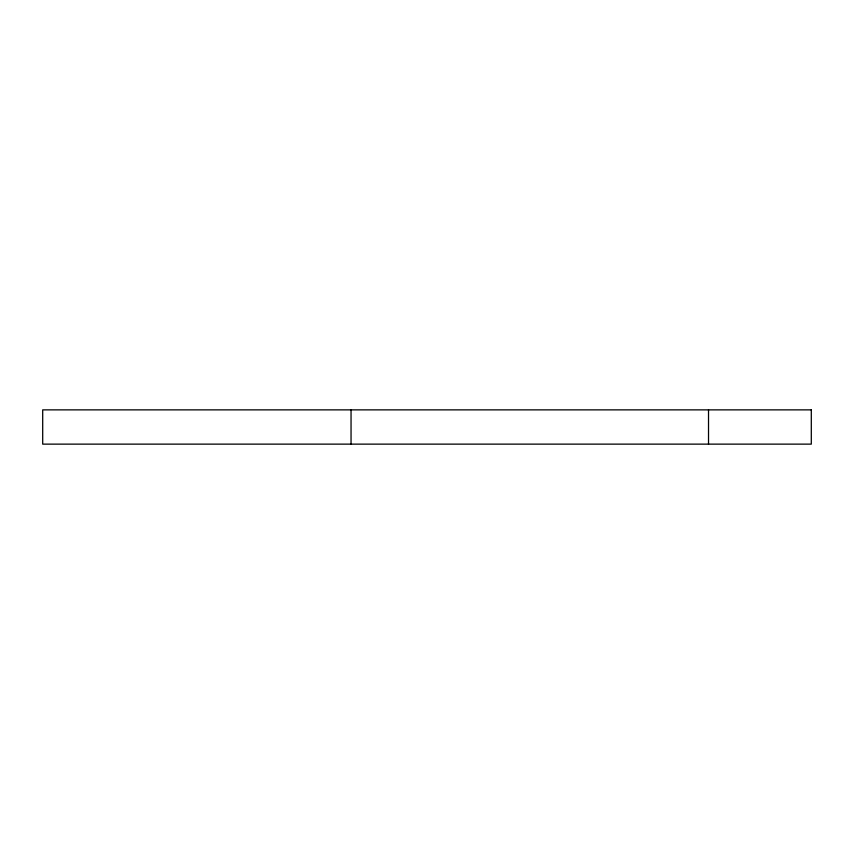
<?xml version="1.0" encoding="UTF-8"?>
<svg xmlns="http://www.w3.org/2000/svg" width="854" height="854" viewBox="0 0 854 854"><rect width="100%" height="100%" fill="white"/><g stroke="black" fill="none" stroke-linecap="round" stroke-linejoin="round"><path stroke-width="1.28" d="M708.521 409.867L708.521 444.133M351.047 409.867L351.047 444.133M811.3 409.867L42.7 409.867L42.7 444.133L811.3 444.133L811.3 409.867"/></g></svg>
